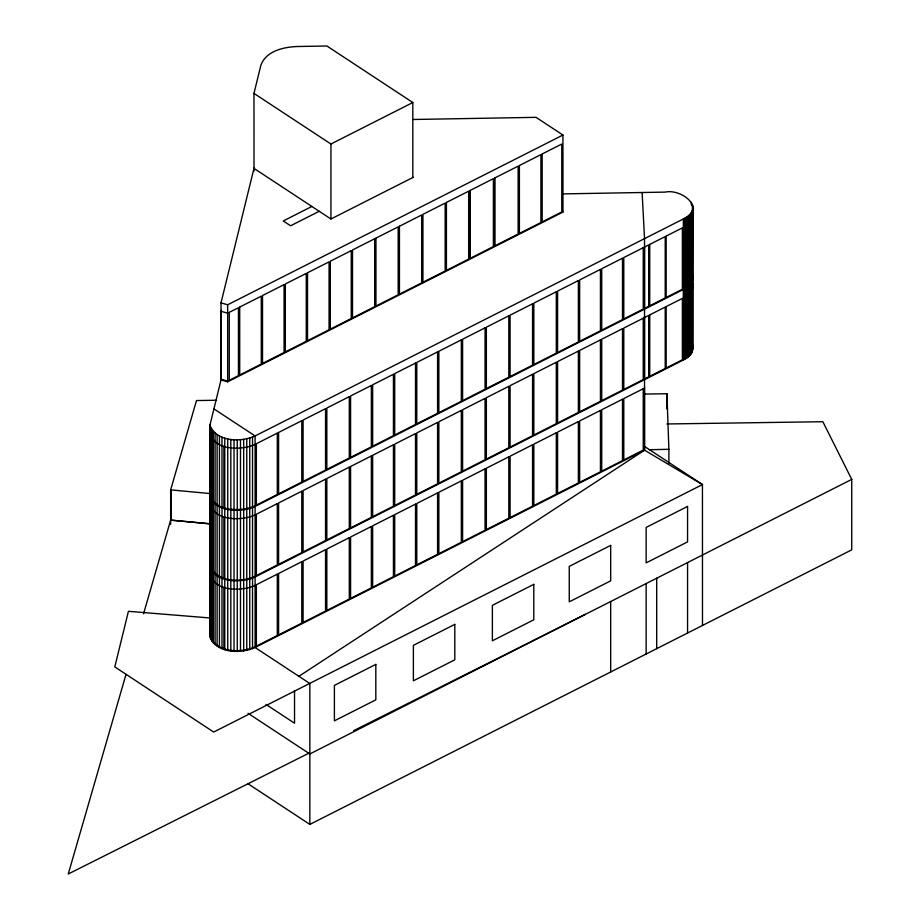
<?xml version="1.0" encoding="UTF-8"?>
<svg xmlns="http://www.w3.org/2000/svg" width="920" height="920" viewBox="0 0 920 920"><rect width="100%" height="100%" fill="white"/><g stroke="black" fill="none" stroke-linecap="round" stroke-linejoin="round"><path stroke-width="1.38" d="M211.071 632.063L210.117 635.95L210.117 424.43L221.018 379.914L221.018 302.887L254.012 168.233M210.117 424.43L210.369 637.824C217.844 653.706 240.971 653.832 255.093 647.496L644.529 450.167L702.443 484.575L702.489 625.45M221.26 378.235L221.26 310.327M227.654 381.823L227.654 304.784L562.948 135.044L562.948 212.083L227.654 381.823L221.018 379.914M666.942 423.97L822.859 421.716L851.736 479.389L851.736 549.838L309.844 824.412L309.844 683.514L255.093 647.496L255.093 435.965L213.923 408.882M469.913 258.462L469.913 190.555L493.396 178.664L493.396 246.571L469.913 258.474L469.913 190.555M494.661 245.939L494.661 178.031L518.144 166.14L518.144 234.048L494.661 245.939L494.661 178.031M298.897 676.303L644.529 450.167L644.529 238.648L642.125 192.51M255.093 514.878C241.902 521.479 209.933 521.042 210.726 500.848L210.726 562.235C209.105 583.038 241.742 583.694 255.093 576.978L683.33 360.007L683.33 218.983C706.928 207.862 680.995 188.496 665.194 192.107L563.281 193.89M683.33 360.007L684.733 359.283L684.733 218.27M684.733 359.283L686.056 358.501L686.056 217.488M686.056 358.501L687.274 357.673L687.274 216.66M687.274 357.673L688.379 356.799L688.379 215.786M688.379 356.799L689.379 355.879L689.379 214.855M689.379 355.879L690.264 354.913L690.264 213.9M690.264 354.913L691.023 353.924L691.023 212.899M691.438 205.068L691.438 202.262M691.023 353.924L691.668 352.9L691.668 211.876M691.668 352.9L692.173 210.829M692.173 351.854L692.426 204.367M692.875 347.541L692.714 205.436M692.553 350.784L692.875 206.517M562.948 212.083L562.948 211.37M644.529 450.167L644.322 446.303L702.489 484.553L213.681 732.056L114.804 666.896L128.432 611.306L210.208 617.987M692.898 277.403L692.898 278.116L692.426 274.16L692.794 279.197L692.794 278.484L691.668 282.394L688.379 286.292L684.733 288.776L255.093 506.471C241.925 513.325 207.678 512.325 211.071 491.05M692.898 347.909L690.264 354.2L683.33 359.294M692.794 349.715L692.426 344.666M254.012 171.085L253.977 93.391L260.877 65.262C266.041 50.933 283.624 47.035 297.195 46.517L326.91 46L412.827 102.522L412.827 177.514M210.117 565.443L211.071 561.556M170.648 524.342L170.648 489.888L196.489 400.545L216.568 400.257M126.028 674.337L68.264 874L308.752 753.25M143.554 613.744L170.648 520.11L209.553 523.721M683.33 227.389C688.827 225.032 694.634 219.259 692.426 212.773M683.33 288.776L689.379 284.659L692.553 279.565L692.553 280.278M683.33 297.907C688.827 295.538 694.634 289.765 692.426 283.279M311.846 206.448L283.268 220.972L290.593 225.791L319.205 211.289M253.977 93.391L330.935 144.014L412.827 102.522M253.977 168.383L330.935 219.006L413.206 177.318M422.935 282.256L445.165 270.998L445.165 203.09L422.935 214.348L422.935 282.244M683.33 218.983L255.093 435.965C240.971 442.301 217.844 442.175 210.369 426.293M644.529 247.054L648.692 244.939L648.692 306.325L644.529 308.441M644.529 317.561L648.692 315.445L648.692 376.832L644.529 378.948M851.736 479.389L309.844 753.963L248.032 713.299M353.579 730.733L585.396 614.341M255.093 444.371C241.902 450.972 209.933 450.535 210.726 430.341L210.726 491.728C209.933 511.922 241.902 512.359 255.093 505.758M255.093 576.265C240.971 582.613 217.844 582.486 210.369 566.593M255.093 585.396C241.902 591.985 209.933 591.548 210.726 571.354L210.369 637.824M255.093 646.783C240.971 653.119 217.844 652.993 210.369 637.1M649.382 449.719L668.886 449.305L666.942 393.748L643.988 394.082M413.252 119.485L536.049 117.334L562.948 135.044M170.648 489.888L209.553 493.499M209.53 523.825L170.959 520.145L170.959 489.911M221.018 302.887L227.654 304.784M221.018 311.293L227.654 313.191M221.018 379.201L227.654 381.11M266.006 704.444L294.538 723.212L294.538 690.598M248.032 783.748L309.844 824.412M692.426 345.379L692.714 346.449M692.875 276.31L692.875 277.023M687.562 562.58L687.562 633.029M668.886 449.305L668.886 463.047M666.942 393.748L666.942 408.952M656.684 578.22L656.684 648.669M646.139 583.556L646.139 654.016M644.471 246.088L644.471 307.475M644.471 316.595L644.471 377.982M644.471 387.113L644.471 448.5M610.673 601.53L610.673 671.98M330.935 144.014L330.935 219.006M252.528 437.103L252.528 648.634M249.745 438.069L249.745 649.601M246.778 438.828L246.778 650.359M243.685 439.38L243.685 650.911M240.488 439.714L240.488 651.245M237.256 439.829L237.256 651.348M234.025 439.714L234.025 651.245M230.828 439.38L230.828 650.911M227.734 438.828L227.734 650.359M224.767 438.069L224.767 649.601M223.893 446.177L223.893 507.564M223.893 516.683L223.893 578.07M223.893 587.19L223.893 648.577M221.984 437.103L221.984 648.634M219.42 435.965L219.42 647.496M217.108 434.654L217.108 646.185M215.084 433.193L215.084 644.724M213.371 431.606L213.371 643.126M212.002 429.904L212.002 641.435M211.002 428.122L211.002 639.653M210.496 431.296L210.496 492.683M210.496 501.803L210.496 563.189M210.496 572.309L210.496 633.696M229.264 312.374L229.264 380.293L238.452 375.636L238.452 307.728L229.264 312.374M239.706 307.084L239.706 375.003L261.268 364.09L261.268 296.171L239.706 307.084M307.522 272.768L307.522 340.676L329.072 329.762L329.072 261.855L307.522 272.768M375.947 238.119L375.947 306.026L398.187 294.779L398.187 226.872L375.947 238.119M399.441 226.239L399.441 294.135L421.671 282.888L421.671 214.981L399.441 226.239M446.418 202.458L446.418 270.365L468.659 259.106L468.659 191.199L446.418 202.458M519.397 165.508L519.397 233.415L540.914 222.525L540.914 154.617L519.397 165.508M542.167 153.973L542.167 221.892L561.764 211.968L561.764 144.06L542.167 153.973M649.738 314.916L649.738 376.303L665.217 368.46L665.217 307.073L649.738 314.916M649.738 244.409L649.738 305.796L665.217 297.953L665.217 236.566L649.738 244.409M666.172 306.59L666.172 367.977L682.375 359.777L682.375 298.391L666.172 306.59M666.172 236.083L666.172 297.471L682.375 289.26L682.375 227.873L666.172 236.083M284.073 284.625L262.522 295.538L262.522 363.457L284.073 352.544L284.073 284.625M306.256 273.401L285.338 283.992L285.338 351.9L306.256 341.308L306.256 273.401M351.256 250.619L330.326 261.211L330.326 329.13L351.256 318.538L351.256 250.619M374.693 238.751L352.509 249.987L352.509 317.894L374.693 306.671L374.693 238.751M277.311 433.113L256.37 443.727L256.37 505.114L277.311 494.5L277.311 433.113M301.806 420.704L278.587 432.469L278.587 493.856L301.806 482.091L301.806 420.704M325.553 408.675L303.082 420.06L303.082 481.447L325.553 470.062L325.553 408.675M349.301 396.635L326.83 408.02L326.83 469.407L349.301 458.022L349.301 396.635M371.369 385.457L350.577 395.991L350.577 457.378L371.369 446.844L371.369 385.457M393.438 374.279L372.646 384.813L372.646 446.2L393.438 435.666L393.438 374.279M415.506 363.089L394.714 373.623L394.714 435.01L415.506 424.476L415.506 363.089M437.575 351.911L416.783 362.445L416.783 423.832L437.575 413.298L437.575 351.911M461.322 339.882L438.851 351.267L438.851 412.654L461.322 401.269L461.322 339.882M485.07 327.853L462.599 339.227L462.599 400.614L485.07 389.24L485.07 327.853M508.806 315.813L486.346 327.198L486.346 388.585L508.806 377.2L508.806 315.813M532.553 303.784L510.082 315.169L510.082 376.556L532.553 365.171L532.553 303.784M556.301 291.755L533.83 303.14L533.83 364.527L556.301 353.142L556.301 291.755M578.37 280.577L557.577 291.111L557.577 352.498L578.37 341.964L578.37 280.577M600.438 269.387L579.646 279.933L579.646 341.32L600.438 330.774L600.438 269.387M622.506 258.209L601.714 268.743L601.714 330.13L622.506 319.596L622.506 258.209M643.252 247.698L623.783 257.565L623.783 318.952L643.252 309.085L643.252 247.698M277.311 503.619L256.37 514.234L256.37 575.621L277.311 565.006L277.311 503.619M301.806 491.211L278.587 502.975L278.587 564.362L301.806 552.598L301.806 491.211M325.553 479.182L303.082 490.567L303.082 551.954L325.553 540.569L325.553 479.182M349.301 467.153L326.83 478.538L326.83 539.925L349.301 528.54L349.301 467.153M371.369 455.963L350.577 466.509L350.577 527.884L371.369 517.351L371.369 455.963M393.438 444.785L372.646 455.319L372.646 516.707L393.438 506.172L393.438 444.785M415.506 433.607L394.714 444.141L394.714 505.528L415.506 494.994L415.506 433.607M437.575 422.418L416.783 432.952L416.783 494.339L437.575 483.805L437.575 422.418M461.322 410.389L438.851 421.774L438.851 483.161L461.322 471.776L461.322 410.389M485.07 398.36L462.599 409.745L462.599 471.132L485.07 459.747L485.07 398.36M508.806 386.331L486.346 397.716L486.346 459.103L508.806 447.718L508.806 386.331M532.553 374.302L510.082 385.675L510.082 447.062L532.553 435.689L532.553 374.302M556.301 362.261L533.83 373.647L533.83 435.034L556.301 423.648L556.301 362.261M578.37 351.084L557.577 361.617L557.577 423.004L578.37 412.47L578.37 351.084M600.438 339.905L579.646 350.44L579.646 411.827L600.438 401.292L600.438 339.905M622.506 328.716L601.714 339.25L601.714 400.637L622.506 390.103L622.506 328.716M643.252 318.205L623.783 328.072L623.783 389.459L643.252 379.592L643.252 318.205M277.311 574.137L256.37 584.74L256.37 646.127L277.311 635.524L277.311 574.137M301.806 561.717L278.587 573.493L278.587 634.88L301.806 623.105L301.806 561.717M325.553 549.688L303.082 561.073L303.082 622.46L325.553 611.075L325.553 549.688M349.301 537.659L326.83 549.044L326.83 610.431L349.301 599.046L349.301 537.659M371.369 526.481L350.577 537.015L350.577 598.403L371.369 587.868L371.369 526.481M393.438 515.292L372.646 525.826L372.646 587.213L393.438 576.679L393.438 515.292M415.506 504.114L394.714 514.648L394.714 576.035L415.506 565.501L415.506 504.114M437.575 492.924L416.783 503.47L416.783 564.857L437.575 554.311L437.575 492.924M461.322 480.895L438.851 492.28L438.851 553.667L461.322 542.283L461.322 480.895M485.07 468.866L462.599 480.251L462.599 541.639L485.07 530.253L485.07 468.866M508.806 456.837L486.346 468.222L486.346 529.609L508.806 518.224L508.806 456.837M532.553 444.808L510.082 456.193L510.082 517.58L532.553 506.195L532.553 444.808M556.301 432.779L533.83 444.164L533.83 505.551L556.301 494.166L556.301 432.779M578.37 421.59L557.577 432.124L557.577 493.511L578.37 482.977L578.37 421.59M600.438 410.412L579.646 420.946L579.646 482.333L600.438 471.799L600.438 410.412M622.506 399.234L601.714 409.768L601.714 471.155L622.506 460.621L622.506 399.234M643.252 388.723L623.783 398.578L623.783 459.966L643.252 450.11L643.252 388.723M375.82 664.401L334.397 685.388L334.397 720.831L375.82 699.844L375.82 664.401M454.802 624.369L413.379 645.357L413.379 680.811L454.802 659.824L454.802 624.369M533.795 584.349L492.372 605.337L492.372 640.792L533.795 619.804L533.795 584.349M610.673 545.399L569.25 566.386L569.25 601.841L610.673 580.853L610.673 545.399M687.562 506.437L646.139 527.424L646.139 562.879L687.562 541.891L687.562 506.437"/></g></svg>
